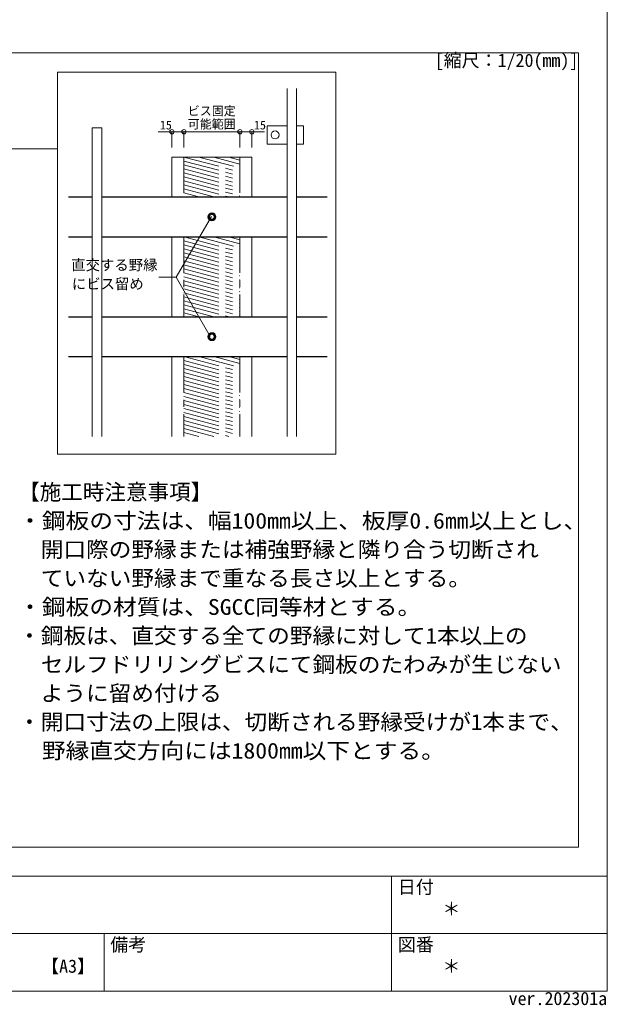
# Model space of a CAD drawing. Units: millimetres on the paper, with parts at other scales. Extents: x -195 to 195, y -140 to 138.
# Drawn here: x 113.3 to 195, y -139.5 to -2.3 of the extents above; entities that cross this region are included whole.
import ezdxf
from ezdxf.enums import TextEntityAlignment as Align

# ---------------------------------------------------------------- set-up
doc = ezdxf.new("R2010")
doc.units = ezdxf.units.MM
doc.header["$PDMODE"] = 32
doc.header["$PDSIZE"] = 0.6
doc.linetypes.add('CHAIN1', pattern=[8, 5, -1, 1, -1])
for name, color, linetype, lineweight in [('1-1_吊り材', 7, 'Continuous', 18), ('2-0_中心線', 4, 'CHAIN1', 9), ('2-1_吊り材', 7, 'Continuous', 18), ('2-2_野縁受け', 3, 'Continuous', 18), ('2-3_野縁', 2, 'Continuous', 25), ('2-4_ブレース・補強材', 4, 'Continuous', 9), ('2-5_寸法', 4, 'Continuous', 9), ('2-6_文字', 7, 'Continuous', 18), ('2-9_躯体他', 4, 'Continuous', 9), ('4-6_文字', 7, 'Continuous', 18), ('F-3_野縁', 7, 'Continuous', 18)]:
    doc.layers.add(name, color=color, linetype=linetype, lineweight=lineweight)
doc.layers.add('F-6_文字', color=7, linetype='Continuous')
doc.styles.add('ＭＳ ゴシック', font='')
doc.styles.get('ＭＳ ゴシック').set_extended_font_data('MS Gothic')

msp = doc.modelspace()

# ---------------------------------------------------------------- linework, layer by layer
at = {"layer": '1-1_吊り材'}
msp.add_line((109.493, -20.3), (118.542, -20.3), dxfattribs=at)
at = {"layer": '2-0_中心線'}
for p, q in [((136.114, -21.438), (143.892, -23.522)), ((136.114, -21.438), (136.114, -26.993)), ((138.188, -21.438), (143.892, -22.966)), ((140.261, -21.438), (143.892, -22.411)), ((142.334, -21.438), (143.892, -21.855)), ((143.892, -21.438), (143.892, -26.993)), ((136.114, -21.993), (143.892, -24.077)), ((136.114, -22.549), (143.892, -24.633)), ((136.114, -23.104), (143.892, -25.188)), ((136.114, -23.66), (143.892, -25.744)), ((136.114, -24.216), (143.892, -26.3)), ((136.114, -24.771), (143.892, -26.855)), ((136.114, -25.327), (142.334, -26.993)), ((136.114, -25.882), (140.261, -26.993)), ((136.114, -26.438), (138.188, -26.993)), ((136.114, -32.549), (136.114, -43.66)), ((136.114, -32.549), (143.892, -34.633)), ((138.188, -32.549), (143.892, -34.077)), ((140.261, -32.549), (143.892, -33.522)), ((142.334, -32.549), (143.892, -32.966)), ((143.892, -32.549), (143.892, -43.66)), ((136.114, -33.104), (143.892, -35.188)), ((136.114, -33.66), (143.892, -35.744)), ((136.114, -34.216), (143.892, -36.3)), ((136.114, -34.771), (143.892, -36.855)), ((136.114, -35.327), (143.892, -37.411)), ((136.114, -35.882), (143.892, -37.966)), ((136.114, -36.438), (143.892, -38.522)), ((136.114, -36.993), (143.892, -39.077)), ((136.114, -37.549), (143.892, -39.633)), ((136.114, -38.104), (143.892, -40.188)), ((136.114, -38.66), (143.892, -40.744)), ((136.114, -39.216), (143.892, -41.3)), ((136.114, -39.771), (143.892, -41.855)), ((136.114, -40.327), (143.892, -42.411)), ((136.114, -40.882), (143.892, -42.966)), ((136.114, -41.438), (143.892, -43.522)), ((136.114, -41.993), (142.334, -43.66)), ((136.114, -42.549), (140.261, -43.66)), ((136.114, -43.104), (138.188, -43.66)), ((136.114, -49.216), (136.114, -60.327)), ((136.114, -49.216), (143.892, -51.3)), ((138.188, -49.216), (143.892, -50.744)), ((140.261, -49.216), (143.892, -50.188)), ((142.334, -49.216), (143.892, -49.633)), ((143.892, -49.216), (143.892, -60.327)), ((136.114, -49.771), (143.892, -51.855)), ((136.114, -50.327), (143.892, -52.411)), ((136.114, -50.882), (143.892, -52.966)), ((136.114, -51.438), (143.892, -53.522)), ((136.114, -51.993), (143.892, -54.077)), ((136.114, -52.549), (143.892, -54.633)), ((136.114, -53.104), (143.892, -55.188)), ((136.114, -53.66), (143.892, -55.744)), ((136.114, -54.216), (143.892, -56.3)), ((136.114, -54.771), (143.892, -56.855)), ((136.114, -55.327), (143.892, -57.411)), ((136.114, -55.882), (143.892, -57.966)), ((136.114, -56.438), (143.892, -58.522)), ((136.114, -56.993), (143.892, -59.077)), ((136.114, -57.549), (143.892, -59.633)), ((136.114, -58.104), (143.892, -60.188)), ((136.114, -58.66), (142.334, -60.327)), ((136.114, -59.216), (140.261, -60.327)), ((136.114, -59.771), (138.188, -60.327))]:
    msp.add_line(p, q, dxfattribs=at)
at = {"layer": '2-1_吊り材'}
for p, q in [((157.248, -9.62), (118.542, -9.62)), ((118.542, -9.62), (118.542, -62.78)), ((157.248, -62.78), (157.248, -9.62)), ((118.542, -62.78), (157.248, -62.78))]:
    msp.add_line(p, q, dxfattribs=at)
at = {"layer": '2-2_野縁受け'}
for p, q in [((150.448, -11.913), (150.448, -60.327)), ((151.781, -11.913), (151.781, -60.327)), ((123.336, -17.392), (124.67, -17.392)), ((123.336, -17.392), (123.336, -60.327)), ((124.67, -17.392), (124.67, -60.327))]:
    msp.add_line(p, q, dxfattribs=at)
for centre, radius in [((140.003, -29.771), 0.556), ((140.003, -29.771), 0.444), ((140.003, -29.771), 0.333), ((140.003, -46.438), 0.556), ((140.003, -46.438), 0.444), ((140.003, -46.438), 0.333)]:
    msp.add_circle(centre, radius, dxfattribs=at)
at = {"layer": '2-3_野縁'}
for p, q in [((120.062, -26.993), (123.336, -26.993)), ((124.67, -26.993), (150.448, -26.993)), ((151.781, -26.993), (156.018, -26.993)), ((120.062, -32.549), (123.336, -32.549)), ((124.67, -32.549), (150.448, -32.549)), ((151.781, -32.549), (156.018, -32.549)), ((120.062, -43.66), (123.336, -43.66)), ((124.67, -43.66), (150.448, -43.66)), ((151.781, -43.66), (156.018, -43.66)), ((120.062, -49.216), (123.336, -49.216)), ((124.67, -49.216), (150.448, -49.216)), ((151.781, -49.216), (156.018, -49.216))]:
    msp.add_line(p, q, dxfattribs=at)
at = {"layer": '2-4_ブレース・補強材'}
for p, q in [((147.67, -17.083), (150.448, -17.083)), ((152.759, -17.083), (151.781, -17.083)), ((152.759, -19.638), (152.759, -17.083)), ((151.781, -19.638), (152.759, -19.638))]:
    msp.add_line(p, q, dxfattribs=at)
msp.add_lwpolyline([(150.448, -19.638), (147.67, -19.638), (147.67, -17.083)], dxfattribs=at)
msp.add_circle((148.781, -18.36), 0.556, dxfattribs=at)
at = {"layer": '2-5_寸法'}
for p, q in [((136.114, -17.923), (132.519, -17.923)), ((134.448, -17.923), (134.448, -20.092)), ((143.892, -17.923), (136.114, -17.923)), ((136.114, -17.923), (136.114, -20.092)), ((143.892, -17.923), (143.892, -20.092)), ((147.315, -17.923), (143.892, -17.923)), ((145.559, -17.923), (145.559, -20.092))]:
    msp.add_line(p, q, dxfattribs=at)
at = {"layer": '2-5_寸法', "color": 3}
for p in [(134.448, -17.923), (136.114, -17.923), (143.892, -17.923), (145.559, -17.923)]:
    msp.add_point(p, dxfattribs=at)
at = {"layer": '2-6_文字'}
msp.add_line((135.033, -38.181), (139.776, -46.397), dxfattribs=at)
msp.add_lwpolyline([(132.602, -38.181), (135.033, -38.181), (139.927, -29.703)], dxfattribs=at)
at = {"layer": '2-9_躯体他'}
for p, q in [((145.559, -21.438), (134.448, -21.438)), ((134.448, -26.993), (134.448, -21.438)), ((145.559, -26.993), (145.559, -21.438)), ((134.448, -43.66), (134.448, -32.549)), ((145.559, -43.66), (145.559, -32.549)), ((134.448, -60.327), (134.448, -49.216)), ((145.559, -60.327), (145.559, -49.216))]:
    msp.add_line(p, q, dxfattribs=at)
at = {"layer": 'F-3_野縁', "color": 3}
for p, q in [((195, 137.5), (195, -137.5)), ((-191, -6.946), (191, -6.946)), ((191, -6.946), (191, -117.5)), ((-191, -117.5), (191, -117.5)), ((-195, -121.5), (195, -121.5))]:
    msp.add_line(p, q, dxfattribs=at)
at = {"layer": 'F-3_野縁'}
for p, q in [((165, -121.5), (165, -137.5)), ((10, -129.5), (195, -129.5)), ((125, -129.5), (125, -137.5)), ((125, -129.5), (125, -137.5))]:
    msp.add_line(p, q, dxfattribs=at)
at = {"layer": 'F-3_野縁', "color": 3}
msp.add_lwpolyline([(-195, 137.5), (-195, -137.5), (195, -137.5)], dxfattribs=at)

# ---------------------------------------------------------------- texts
at = {"layer": '2-5_寸法', "color": 7, "style": 'ＭＳ ゴシック'}
for s, p in [('ビス固定', (136.651, -16.012)), ('15', (132.767, -17.966)), ('15', (145.861, -17.966))]:
    msp.add_text(s, height=1.222, dxfattribs=at).set_placement(p, align=Align.BOTTOM_LEFT)
at = {"layer": '2-6_文字', "style": 'ＭＳ ゴシック'}
msp.add_text('可能範囲', height=1.222, dxfattribs=at).set_placement((136.649, -17.846), align=Align.BOTTOM_LEFT)
at = {"layer": '2-6_文字', "color": 4, "style": 'ＭＳ ゴシック'}
for s, p in [('直交する野縁', (120.435, -37.634)), ('にビス留め', (120.52, -40.258))]:
    msp.add_text(s, height=1.466, dxfattribs=at).set_placement(p, align=Align.BOTTOM_LEFT)
at = {"layer": '2-6_文字', "style": 'ＭＳ ゴシック'}
for s, width, p in [('・鋼板の寸法は、幅100mm以上、板厚0.6㎜以上とし、', 1.1, (113.049, -73.813)), ('\u3000開口際の野縁または補強野縁と隣り合う切断され', 1.05, (113.049, -77.813)), ('\u3000ていない野縁まで重なる長さ以上とする。', 1.05, (113.049, -81.813)), ('・鋼板の材質は、SGCC同等材とする。', 1.1, (113.049, -85.813)), ('・鋼板は、直交する全ての野縁に対して1本以上の', 1.05, (113.049, -89.813)), ('\u3000セルフドリリングビスにて鋼板のたわみが生じない', 1.05, (113.049, -93.813)), ('\u3000ように留め付ける', 1.05, (113.049, -97.813)), ('・開口寸法の上限は、切断される野縁受けが1本まで、', 1.05, (113.049, -101.813)), ('\u3000野縁直交方向には1800mm以下とする。', 1.1, (113.049, -105.813))]:
    msp.add_text(s, height=2.199, dxfattribs=dict(at, width=width)).set_placement(p, align=Align.BOTTOM_LEFT)
at = {"layer": '4-6_文字', "style": 'ＭＳ ゴシック'}
msp.add_text('【施工時注意事項】', height=2.199, dxfattribs=at).set_placement((113.049, -69.813), align=Align.BOTTOM_LEFT)
at = {"layer": 'F-6_文字', "style": 'ＭＳ ゴシック'}
for s, p in [('[縮尺：1/20(mm)]', (171, -9.446)), ('日付', (165.863, -124.5)), ('＊', (172.063, -127.5)), ('備考', (125.863, -132.5)), ('図番', (165.863, -132.5)), ('【A3】', (116.246, -135.5)), ('＊', (172.063, -135.5)), ('ver.202301a', (181.273, -140))]:
    msp.add_text(s, height=1.833, dxfattribs=at).set_placement(p, align=Align.BOTTOM_LEFT)

doc.saveas('drawing.dxf')
